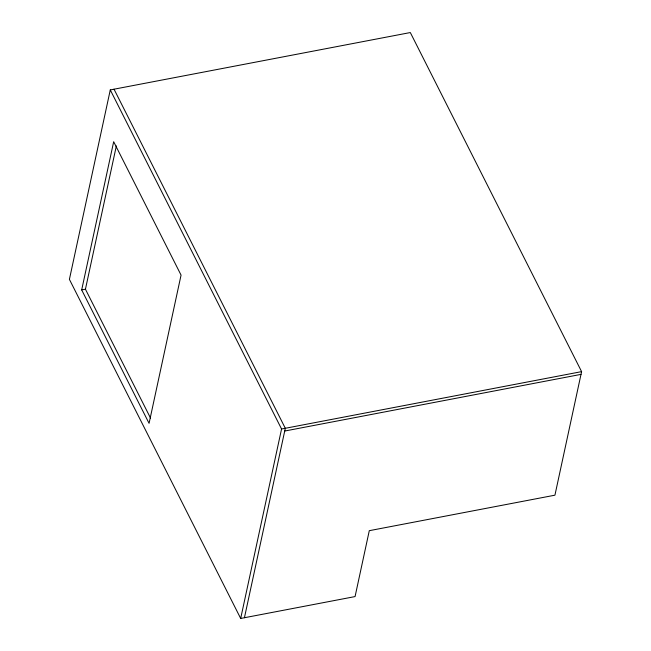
<?xml version="1.0" encoding="UTF-8"?>
<svg xmlns="http://www.w3.org/2000/svg" width="651" height="651" viewBox="0 0 651 651"><rect width="100%" height="100%" fill="white"/><g stroke="black" fill="none" stroke-linecap="round" stroke-linejoin="round"><path stroke-width="0.98" d="M110.279 89.919L69.405 279.369L240.683 618.45L355.072 596.576L369.288 530.679L554.937 495.183L581.595 371.631L410.317 32.55L110.279 89.919L281.558 429.001L240.683 618.45M81.684 289.931L113.673 141.698L181.059 275.104L149.071 423.337L81.684 289.931L85.436 289.215L116.35 145.922M244.434 617.734L285.309 428.285L114.031 89.203M281.558 429.001L581.595 371.631M284.723 431.035L581.009 374.374M85.436 289.215L150.536 418.088"/></g></svg>
